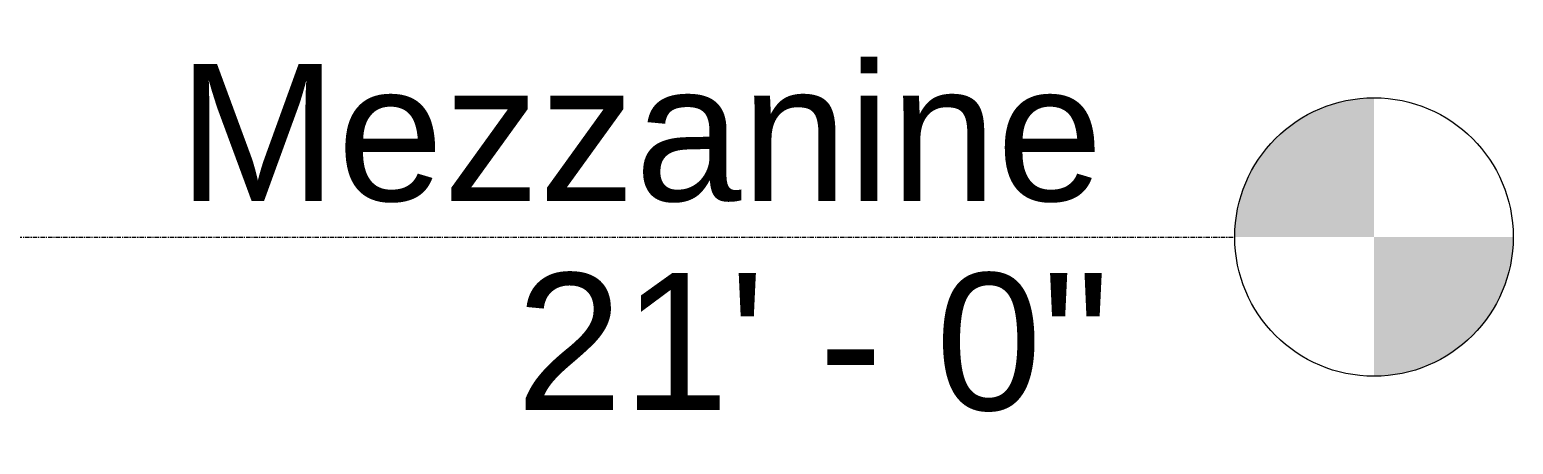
# Model space of a CAD drawing. Header units: inches. Extents: x 20426 to 92531, y -195 to 750.
# Drawn here: x 28235.9 to 28406.3, y 228.2 to 275.8 of the extents above; entities that cross this region are included whole.
import ezdxf

# ---------------------------------------------------------------- set-up
doc = ezdxf.new("R2010")
doc.units = ezdxf.units.IN
doc.header["$MEASUREMENT"] = 0
doc.linetypes.add('Grid Line 1_2_', pattern=[0.875, 0.5, -0.125, 0.125, -0.125])
doc.layers.add('A-FLOR-LEVL', color=51, linetype='Continuous', lineweight=9)
doc.styles.add('Arial', font='arial.ttf', dxfattribs={"height": 15.736527})

# ---------------------------------------------------------------- blocks, each defined once
blk = doc.blocks.new('Level - Level Head - Circle-15001-Elevation - South')
at = {"layer": 'A-FLOR-LEVL'}
h = blk.add_hatch(color=256, dxfattribs=at)
edge = h.paths.add_edge_path(flags=0)
edge.add_line((26447.02, 0), (26431.02, 0))
edge.add_arc((26447.02, 0), 16, 90, 180, ccw=False)
edge.add_line((26447.02, 16), (26447.02, 0))
h = blk.add_hatch(color=256, dxfattribs=at)
edge = h.paths.add_edge_path(flags=0)
edge.add_line((26447.02, -16), (26447.02, 0))
edge.add_line((26447.02, 0), (26463.02, 0))
edge.add_arc((26447.02, 0), 16, 270, 360, ccw=False)
blk.add_circle((26447.02, 0), 16, dxfattribs=at)

msp = doc.modelspace()

# ---------------------------------------------------------------- block references
at = {"layer": 'A-FLOR-LEVL'}
msp.add_blockref('Level - Level Head - Circle-15001-Elevation - South', (1943.32, 252), dxfattribs=at)

# ---------------------------------------------------------------- texts
at = {"layer": 'A-FLOR-LEVL', "insert": (28359.21, 271.89), "char_height": 15.737, "width": 126.528, "attachment_point": 3, "line_spacing_factor": 0.938532, "style": 'Arial', "bg_fill": 3, "box_fill_scale": 1.25, "bg_fill_color": 0, "bg_fill_transparency": 0}
msp.add_mtext('Mezzanine', dxfattribs=at)

# ---------------------------------------------------------------- next in the draw order: texts
at = {"layer": 'A-FLOR-LEVL', "insert": (28359.99, 247.85), "char_height": 15.737, "width": 81.216, "attachment_point": 3, "line_spacing_factor": 0.938532, "style": 'Arial', "bg_fill": 3, "box_fill_scale": 1.25, "bg_fill_color": 0, "bg_fill_transparency": 0}
msp.add_mtext('21\' - 0"', dxfattribs=at)

# ---------------------------------------------------------------- next in the draw order: linework, layer by layer
at = {"layer": 'A-FLOR-LEVL', "linetype": 'Grid Line 1_2_'}
msp.add_line((23922.49, 252), (28374.34, 252), dxfattribs=at)

doc.saveas('drawing.dxf')
